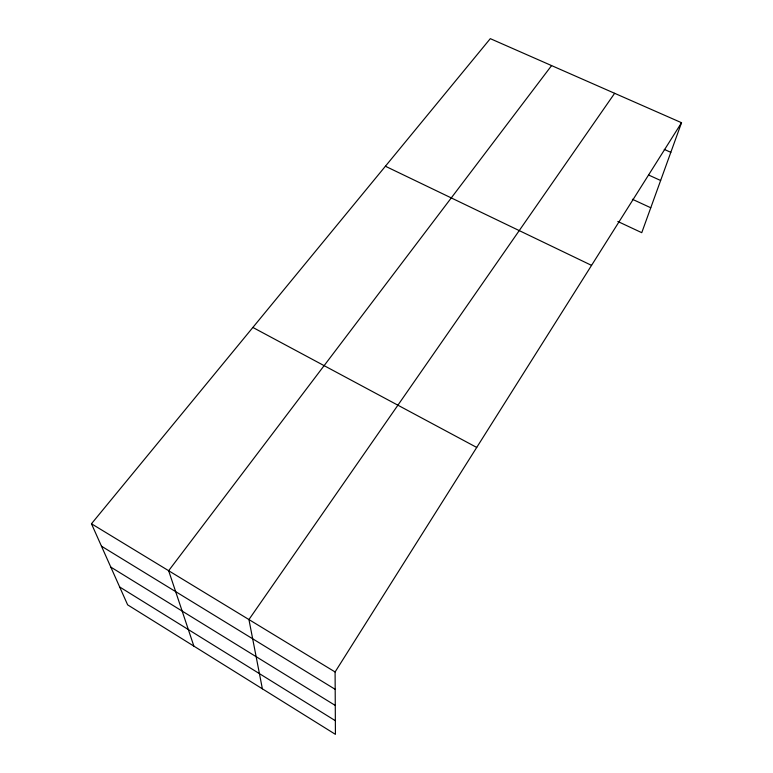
<?xml version="1.0" encoding="UTF-8"?>
<svg xmlns="http://www.w3.org/2000/svg" width="773" height="773" viewBox="0 0 773 773"><rect width="100%" height="100%" fill="white"/><g stroke="black" fill="none" stroke-linecap="round" stroke-linejoin="round"><path stroke-width="1.16" d="M681.535 122.714L335.096 671.969L335.424 734.35L127.642 604.853L91.465 523.765L490.304 38.65L681.535 122.714L641.754 232.683L617.82 221.474M614.641 93.311L248.935 619.55L262.376 688.82M551.593 65.589L168.649 570.716L193.878 646.131M664.239 149.392L670.819 152.339M648.557 174.998L660.635 180.496M632.382 199.27L650.769 207.763M385.408 166.243L591.548 265.371M252.868 327.452L476.719 447.441M91.465 523.765L335.096 671.969M101.476 546.192L335.192 689.332M110.81 567.102L335.279 705.449M119.68 586.987L335.356 720.707"/></g></svg>
